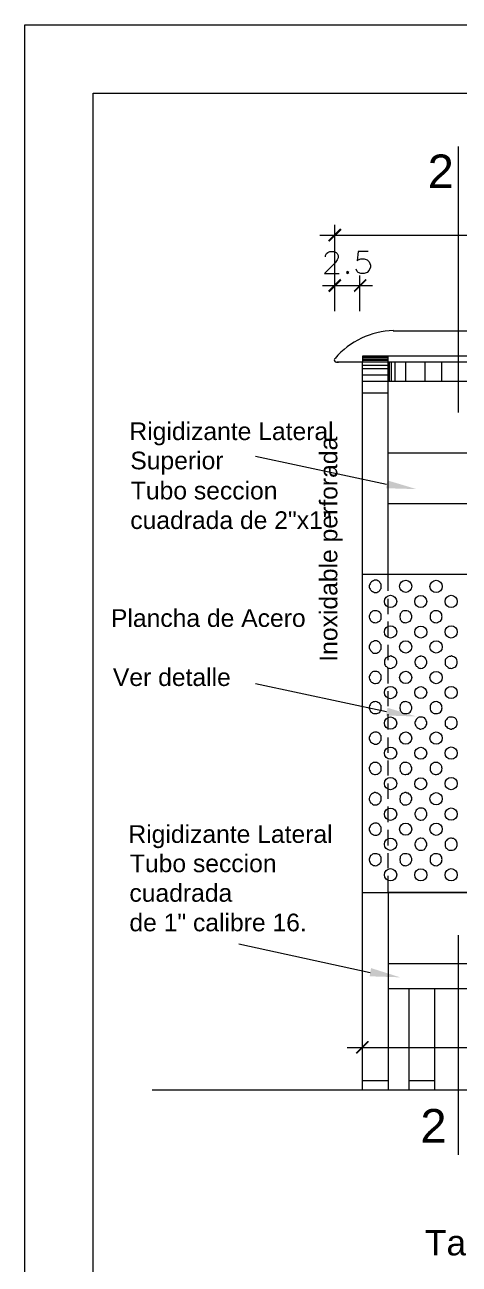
# Model space of a CAD drawing. Header units: inches. Extents: x 0.21 to 4.55, y 0.23 to 3.12.
# Drawn here: x 0.206 to 0.635, y 1.897 to 3.121 of the extents above; entities that cross this region are included whole.
import ezdxf

# ---------------------------------------------------------------- set-up
doc = ezdxf.new("R2010")
doc.units = ezdxf.units.IN
doc.header["$MEASUREMENT"] = 0
for name, color, linetype in [('PDF_0', 7, 'Continuous'), ('PDF_cotas', 7, 'Continuous'), ('PDF_PIEZAS', 7, 'Continuous'), ('PDF_PROYECCION 2', 7, 'Continuous'), ('PDF_TEXTO', 7, 'Continuous')]:
    doc.layers.add(name, color=color, linetype=linetype)
doc.layers.add('PDF_punteadas', color=20, linetype='Continuous', true_color=0xff3f00)
doc.styles.add('PDF Arial', font='arial.ttf')

msp = doc.modelspace()

# ---------------------------------------------------------------- linework, layer by layer
at = {"layer": 'PDF_0', "lineweight": 5}
for points in [[(0.6341, 3.0013), (0.6341, 2.7384)], [(0.512, 2.8548), (0.512, 2.9237)], [(0.4972, 2.9137), (1.1273, 2.9137)], [(0.512, 2.8385), (0.512, 2.8739)], [(0.5369, 2.8385), (0.5369, 2.8739)], [(0.5, 2.8639), (0.512, 2.8639), (0.5369, 2.8639), (0.5493, 2.8639)], [(1.1071, 2.8189), (0.5699, 2.8189)], [(1.1119, 2.8141), (1.1119, 2.7882), (0.5139, 2.7882), (0.5158, 2.7882)], [(1.0617, 2.794), (1.0617, 2.7887), (1.087, 2.7887), (1.087, 2.794), (0.5393, 2.794), (0.5393, 2.7887), (0.5647, 2.7887), (0.5647, 2.794)], [(0.5393, 2.793), (0.5647, 2.793)], [(0.5393, 2.7916), (0.5647, 2.7916)], [(0.5393, 2.7901), (0.5647, 2.7901)], [(1.087, 2.2644), (1.087, 2.0691), (1.0617, 2.0691), (1.0617, 2.2644), (0.5647, 2.2644), (0.5647, 2.0691), (0.5393, 2.0691), (0.5393, 2.7882)], [(0.5393, 2.7853), (0.5647, 2.7853)], [(0.5393, 2.782), (0.5647, 2.782)], [(1.0617, 2.7882), (1.0617, 2.5785), (0.5647, 2.5785), (0.5647, 2.7882)], [(0.5661, 2.7691), (0.5661, 2.7882)], [(0.568, 2.7691), (0.568, 2.7882)], [(0.5718, 2.7691), (0.5718, 2.7882)], [(0.5824, 2.7691), (0.5824, 2.7882)], [(0.6015, 2.7691), (0.6015, 2.7882)], [(0.6178, 2.7691), (0.6178, 2.7882)], [(0.5393, 2.7758), (0.5647, 2.7758)], [(1.087, 2.7691), (1.0617, 2.7691), (0.5647, 2.7691), (0.5393, 2.7691)], [(0.5393, 2.758), (0.5647, 2.758)], [(0.4335, 2.6953), (0.5632, 2.6676)], [(1.0617, 2.6982), (0.5647, 2.6982)], [(1.0617, 2.6484), (0.5647, 2.6484)], [(0.4335, 2.4708), (0.5632, 2.443)], [(0.6341, 2.2223), (0.6341, 2.0054)], [(0.4172, 2.2137), (0.5469, 2.1854)], [(1.0617, 2.194), (0.5647, 2.194)], [(1.0617, 2.1691), (0.5647, 2.1691)], [(0.6106, 2.1686), (0.6106, 2.0691), (0.5857, 2.0691), (0.5857, 2.1686)], [(0.5393, 2.0892), (0.5393, 2.1212)], [(0.5244, 2.1112), (1.1019, 2.1112)], [(1.3494, 2.0691), (0.3315, 2.0691)], [(3.03, 2.0691), (0.4387, 2.0691)], [(0.5393, 2.0786), (0.5647, 2.0786)], [(0.5857, 2.0786), (0.6106, 2.0786)]]:
    msp.add_lwpolyline(points, dxfattribs=at)
at = {"layer": 'PDF_0', "lineweight": 13}
for points in [[(0.5029, 2.8921), (0.5029, 2.8935), (0.5039, 2.8955), (0.5053, 2.8964), (0.5072, 2.8974), (0.511, 2.8974), (0.5134, 2.8964), (0.5144, 2.8955), (0.5153, 2.8935), (0.5153, 2.8912), (0.5144, 2.8892), (0.5125, 2.8864), (0.5019, 2.8758), (0.5163, 2.8758)], [(0.545, 2.8974), (0.535, 2.8974), (0.534, 2.8883), (0.535, 2.8892), (0.5379, 2.8902), (0.5412, 2.8902), (0.5441, 2.8892), (0.546, 2.8873), (0.5474, 2.884), (0.5474, 2.8821), (0.546, 2.8792), (0.5441, 2.8768), (0.5412, 2.8758), (0.5379, 2.8758), (0.535, 2.8768), (0.534, 2.8777), (0.5331, 2.8801)]]:
    msp.add_lwpolyline(points, dxfattribs=at)
msp.add_lwpolyline([(0.5244, 2.8777), (0.5235, 2.8768), (0.5244, 2.8758), (0.5259, 2.8768)], close=True, dxfattribs=at)
at = {"layer": 'PDF_0', "lineweight": 5}
for centre, radius, start, end in [((0.5721, 2.7406), 0.0788, 91.4612, 139.3012), ((0.5137, 2.7904), 0.00215, 141.9434, 270.0001)]:
    msp.add_arc(centre, radius, start, end, dxfattribs=at)
at = {"layer": 'PDF_0', "transparency": 33554559}
for points in [[(0.5173, 2.9204), (0.5067, 2.907), (0.5053, 2.9084)], [(0.5187, 2.9189), (0.5173, 2.9204), (0.5067, 2.907)], [(0.5053, 2.8586), (0.5067, 2.8572), (0.5173, 2.8706)], [(0.5067, 2.8572), (0.5173, 2.8706), (0.5187, 2.8691)], [(0.5426, 2.8706), (0.5316, 2.8572), (0.5307, 2.8586)], [(0.5436, 2.8691), (0.5426, 2.8706), (0.5316, 2.8572)], [(0.5642, 2.6714), (0.5929, 2.6628), (0.5627, 2.6637)], [(0.5642, 2.4468), (0.5929, 2.4382), (0.5627, 2.4392)], [(0.5479, 2.1897), (0.5766, 2.1806), (0.5465, 2.1816)], [(0.5446, 2.1179), (0.534, 2.105), (0.5326, 2.1059)], [(0.546, 2.1169), (0.5446, 2.1179), (0.534, 2.105)]]:
    msp.add_solid(points, dxfattribs=at)
at = {"layer": 'PDF_cotas', "lineweight": 5}
msp.add_lwpolyline([(0.2731, 3.0539), (4.4851, 3.0539), (4.4851, 0.3013), (0.2731, 0.3013)], close=True, dxfattribs=at)
at = {"layer": 'PDF_PIEZAS', "lineweight": 5}
msp.add_lwpolyline([(0.2056, 3.1215), (4.5526, 3.1215), (4.5526, 0.2338), (0.2056, 0.2338)], close=True, dxfattribs=at)
at = {"layer": 'PDF_PROYECCION 2', "lineweight": 5}
for points in [[(1.0923, 2.5785), (0.5393, 2.5785)], [(0.5393, 2.2644), (1.0923, 2.2644)]]:
    msp.add_lwpolyline(points, dxfattribs=at)
for points in [[(0.558, 2.567), (0.558, 2.568), (0.558, 2.5689), (0.557, 2.5699), (0.5565, 2.5708), (0.5556, 2.5718), (0.5546, 2.5723), (0.5537, 2.5728), (0.5522, 2.5728), (0.5513, 2.5728), (0.5503, 2.5723), (0.5493, 2.5718), (0.5484, 2.5713), (0.5474, 2.5704), (0.5469, 2.5694), (0.5465, 2.5684), (0.546, 2.5675), (0.546, 2.566), (0.5465, 2.5651), (0.5469, 2.5641), (0.5474, 2.5632), (0.5484, 2.5622), (0.5493, 2.5617), (0.5503, 2.5613), (0.5513, 2.5608), (0.5522, 2.5608), (0.5537, 2.5608), (0.5546, 2.5613), (0.5556, 2.5617), (0.5565, 2.5627), (0.557, 2.5637), (0.558, 2.5646), (0.558, 2.5656)], [(0.558, 2.5368), (0.558, 2.5378), (0.558, 2.5392), (0.557, 2.5402), (0.5565, 2.5412), (0.5556, 2.5416), (0.5546, 2.5421), (0.5537, 2.5426), (0.5522, 2.5426), (0.5513, 2.5426), (0.5503, 2.5426), (0.5493, 2.5421), (0.5484, 2.5412), (0.5474, 2.5407), (0.5469, 2.5397), (0.5465, 2.5383), (0.546, 2.5373), (0.546, 2.5364), (0.5465, 2.5349), (0.5469, 2.534), (0.5474, 2.533), (0.5484, 2.5321), (0.5493, 2.5316), (0.5503, 2.5311), (0.5513, 2.5311), (0.5522, 2.5306), (0.5537, 2.5311), (0.5546, 2.5316), (0.5556, 2.5321), (0.5565, 2.5325), (0.557, 2.5335), (0.558, 2.5344), (0.558, 2.5359)], [(0.5881, 2.5368), (0.5881, 2.5378), (0.5876, 2.5392), (0.5872, 2.5402), (0.5867, 2.5412), (0.5857, 2.5416), (0.5848, 2.5421), (0.5833, 2.5426), (0.5824, 2.5426), (0.5814, 2.5426), (0.58, 2.5426), (0.579, 2.5421), (0.5781, 2.5412), (0.5776, 2.5407), (0.5766, 2.5397), (0.5766, 2.5383), (0.5762, 2.5373), (0.5762, 2.5364), (0.5766, 2.5349), (0.5766, 2.534), (0.5776, 2.533), (0.5781, 2.5321), (0.579, 2.5316), (0.58, 2.5311), (0.5814, 2.5311), (0.5824, 2.5306), (0.5833, 2.5311), (0.5848, 2.5316), (0.5857, 2.5321), (0.5867, 2.5325), (0.5872, 2.5335), (0.5876, 2.5344), (0.5881, 2.5359)], [(0.6183, 2.5368), (0.6178, 2.5378), (0.6178, 2.5392), (0.6173, 2.5402), (0.6164, 2.5412), (0.6154, 2.5416), (0.6145, 2.5421), (0.6135, 2.5426), (0.6125, 2.5426), (0.6111, 2.5426), (0.6102, 2.5426), (0.6092, 2.5421), (0.6082, 2.5412), (0.6073, 2.5407), (0.6068, 2.5397), (0.6063, 2.5383), (0.6063, 2.5373), (0.6063, 2.5364), (0.6063, 2.5349), (0.6068, 2.534), (0.6073, 2.533), (0.6082, 2.5321), (0.6092, 2.5316), (0.6102, 2.5311), (0.6111, 2.5311), (0.6125, 2.5306), (0.6135, 2.5311), (0.6145, 2.5316), (0.6154, 2.5321), (0.6164, 2.5325), (0.6173, 2.5335), (0.6178, 2.5344), (0.6178, 2.5359)], [(0.558, 2.5067), (0.558, 2.5081), (0.558, 2.5091), (0.557, 2.51), (0.5565, 2.511), (0.5556, 2.5119), (0.5546, 2.5124), (0.5537, 2.5129), (0.5522, 2.5129), (0.5513, 2.5129), (0.5503, 2.5124), (0.5493, 2.5119), (0.5484, 2.5115), (0.5474, 2.5105), (0.5469, 2.5096), (0.5465, 2.5086), (0.546, 2.5076), (0.546, 2.5062), (0.5465, 2.5052), (0.5469, 2.5043), (0.5474, 2.5033), (0.5484, 2.5024), (0.5493, 2.5014), (0.5503, 2.5009), (0.5513, 2.5009), (0.5522, 2.5009), (0.5537, 2.5009), (0.5546, 2.5014), (0.5556, 2.5019), (0.5565, 2.5028), (0.557, 2.5038), (0.558, 2.5048), (0.558, 2.5057)], [(0.5733, 2.4918), (0.5733, 2.4928), (0.5728, 2.4942), (0.5723, 2.4952), (0.5714, 2.4961), (0.5704, 2.4966), (0.5695, 2.4971), (0.5685, 2.4976), (0.5675, 2.4981), (0.5661, 2.4976), (0.5651, 2.4976), (0.5642, 2.4971), (0.5632, 2.4961), (0.5623, 2.4957), (0.5618, 2.4947), (0.5613, 2.4938), (0.5613, 2.4923), (0.5613, 2.4914), (0.5613, 2.4899), (0.5618, 2.489), (0.5623, 2.488), (0.5632, 2.4875), (0.5642, 2.4866), (0.5651, 2.4861), (0.5661, 2.4861), (0.5675, 2.4856), (0.5685, 2.4861), (0.5695, 2.4866), (0.5704, 2.487), (0.5714, 2.4875), (0.5723, 2.4885), (0.5728, 2.4894), (0.5733, 2.4909)], [(0.603, 2.4918), (0.603, 2.4928), (0.6025, 2.4942), (0.602, 2.4952), (0.6015, 2.4961), (0.6006, 2.4966), (0.5996, 2.4971), (0.5987, 2.4976), (0.5972, 2.4981), (0.5963, 2.4976), (0.5953, 2.4976), (0.5944, 2.4971), (0.5934, 2.4961), (0.5924, 2.4957), (0.592, 2.4947), (0.5915, 2.4938), (0.591, 2.4923), (0.591, 2.4914), (0.5915, 2.4899), (0.592, 2.489), (0.5924, 2.488), (0.5934, 2.4875), (0.5944, 2.4866), (0.5953, 2.4861), (0.5963, 2.4861), (0.5972, 2.4856), (0.5987, 2.4861), (0.5996, 2.4866), (0.6006, 2.487), (0.6015, 2.4875), (0.602, 2.4885), (0.6025, 2.4894), (0.603, 2.4909)], [(0.6331, 2.4918), (0.6331, 2.4928), (0.6327, 2.4942), (0.6322, 2.4952), (0.6317, 2.4961), (0.6307, 2.4966), (0.6298, 2.4971), (0.6283, 2.4976), (0.6274, 2.4981), (0.6264, 2.4976), (0.625, 2.4976), (0.624, 2.4971), (0.6231, 2.4961), (0.6226, 2.4957), (0.6216, 2.4947), (0.6212, 2.4938), (0.6212, 2.4923), (0.6212, 2.4914), (0.6212, 2.4899), (0.6216, 2.489), (0.6226, 2.488), (0.6231, 2.4875), (0.624, 2.4866), (0.625, 2.4861), (0.6264, 2.4861), (0.6274, 2.4856), (0.6283, 2.4861), (0.6298, 2.4866), (0.6307, 2.487), (0.6317, 2.4875), (0.6322, 2.4885), (0.6327, 2.4894), (0.6331, 2.4909)], [(0.558, 2.477), (0.558, 2.4779), (0.558, 2.4789), (0.557, 2.4799), (0.5565, 2.4808), (0.5556, 2.4818), (0.5546, 2.4823), (0.5537, 2.4827), (0.5522, 2.4827), (0.5513, 2.4827), (0.5503, 2.4827), (0.5493, 2.4823), (0.5484, 2.4813), (0.5474, 2.4803), (0.5469, 2.4794), (0.5465, 2.4784), (0.546, 2.4775), (0.546, 2.4765), (0.5465, 2.4751), (0.5469, 2.4741), (0.5474, 2.4732), (0.5484, 2.4722), (0.5493, 2.4717), (0.5503, 2.4712), (0.5513, 2.4708), (0.5522, 2.4708), (0.5537, 2.4712), (0.5546, 2.4712), (0.5556, 2.4717), (0.5565, 2.4727), (0.557, 2.4736), (0.558, 2.4746), (0.558, 2.4756)], [(0.558, 2.4468), (0.558, 2.4478), (0.558, 2.4492), (0.557, 2.4502), (0.5565, 2.4511), (0.5556, 2.4516), (0.5546, 2.4521), (0.5537, 2.4526), (0.5522, 2.4531), (0.5513, 2.4526), (0.5503, 2.4526), (0.5493, 2.4521), (0.5484, 2.4516), (0.5474, 2.4507), (0.5469, 2.4497), (0.5465, 2.4487), (0.546, 2.4473), (0.546, 2.4463), (0.5465, 2.4454), (0.5469, 2.444), (0.5474, 2.443), (0.5484, 2.4425), (0.5493, 2.4416), (0.5503, 2.4411), (0.5513, 2.4411), (0.5522, 2.4411), (0.5537, 2.4411), (0.5546, 2.4416), (0.5556, 2.442), (0.5565, 2.4425), (0.557, 2.4435), (0.558, 2.4444), (0.558, 2.4459)], [(0.5881, 2.4468), (0.5881, 2.4478), (0.5876, 2.4492), (0.5872, 2.4502), (0.5867, 2.4511), (0.5857, 2.4516), (0.5848, 2.4521), (0.5833, 2.4526), (0.5824, 2.4531), (0.5814, 2.4526), (0.58, 2.4526), (0.579, 2.4521), (0.5781, 2.4516), (0.5776, 2.4507), (0.5766, 2.4497), (0.5766, 2.4487), (0.5762, 2.4473), (0.5762, 2.4463), (0.5766, 2.4454), (0.5766, 2.444), (0.5776, 2.443), (0.5781, 2.4425), (0.579, 2.4416), (0.58, 2.4411), (0.5814, 2.4411), (0.5824, 2.4411), (0.5833, 2.4411), (0.5848, 2.4416), (0.5857, 2.442), (0.5867, 2.4425), (0.5872, 2.4435), (0.5876, 2.4444), (0.5881, 2.4459)], [(0.6183, 2.4468), (0.6178, 2.4478), (0.6178, 2.4492), (0.6173, 2.4502), (0.6164, 2.4511), (0.6154, 2.4516), (0.6145, 2.4521), (0.6135, 2.4526), (0.6125, 2.4531), (0.6111, 2.4526), (0.6102, 2.4526), (0.6092, 2.4521), (0.6082, 2.4516), (0.6073, 2.4507), (0.6068, 2.4497), (0.6063, 2.4487), (0.6063, 2.4473), (0.6063, 2.4463), (0.6063, 2.4454), (0.6068, 2.444), (0.6073, 2.443), (0.6082, 2.4425), (0.6092, 2.4416), (0.6102, 2.4411), (0.6111, 2.4411), (0.6125, 2.4411), (0.6135, 2.4411), (0.6145, 2.4416), (0.6154, 2.442), (0.6164, 2.4425), (0.6173, 2.4435), (0.6178, 2.4444), (0.6178, 2.4459)], [(0.603, 2.432), (0.603, 2.4329), (0.6025, 2.4339), (0.602, 2.4353), (0.6015, 2.4358), (0.6006, 2.4368), (0.5996, 2.4373), (0.5987, 2.4377), (0.5972, 2.4377), (0.5963, 2.4377), (0.5953, 2.4377), (0.5944, 2.4373), (0.5934, 2.4363), (0.5924, 2.4353), (0.592, 2.4344), (0.5915, 2.4334), (0.591, 2.4325), (0.591, 2.4315), (0.5915, 2.4301), (0.592, 2.4291), (0.5924, 2.4282), (0.5934, 2.4272), (0.5944, 2.4267), (0.5953, 2.4262), (0.5963, 2.4258), (0.5972, 2.4258), (0.5987, 2.4262), (0.5996, 2.4262), (0.6006, 2.4272), (0.6015, 2.4277), (0.602, 2.4286), (0.6025, 2.4296), (0.603, 2.4305)], [(0.6331, 2.432), (0.6331, 2.4329), (0.6327, 2.4339), (0.6322, 2.4353), (0.6317, 2.4358), (0.6307, 2.4368), (0.6298, 2.4373), (0.6283, 2.4377), (0.6274, 2.4377), (0.6264, 2.4377), (0.625, 2.4377), (0.624, 2.4373), (0.6231, 2.4363), (0.6226, 2.4353), (0.6216, 2.4344), (0.6212, 2.4334), (0.6212, 2.4325), (0.6212, 2.4315), (0.6212, 2.4301), (0.6216, 2.4291), (0.6226, 2.4282), (0.6231, 2.4272), (0.624, 2.4267), (0.625, 2.4262), (0.6264, 2.4258), (0.6274, 2.4258), (0.6283, 2.4262), (0.6298, 2.4262), (0.6307, 2.4272), (0.6317, 2.4277), (0.6322, 2.4286), (0.6327, 2.4296), (0.6331, 2.4305)], [(0.558, 2.4167), (0.558, 2.4181), (0.558, 2.4191), (0.557, 2.42), (0.5565, 2.421), (0.5556, 2.4219), (0.5546, 2.4224), (0.5537, 2.4229), (0.5522, 2.4229), (0.5513, 2.4229), (0.5503, 2.4224), (0.5493, 2.4219), (0.5484, 2.4215), (0.5474, 2.4205), (0.5469, 2.4195), (0.5465, 2.4186), (0.546, 2.4176), (0.546, 2.4162), (0.5465, 2.4152), (0.5469, 2.4143), (0.5474, 2.4133), (0.5484, 2.4124), (0.5493, 2.4119), (0.5503, 2.4114), (0.5513, 2.4109), (0.5522, 2.4109), (0.5537, 2.4109), (0.5546, 2.4114), (0.5556, 2.4119), (0.5565, 2.4128), (0.557, 2.4138), (0.558, 2.4147), (0.558, 2.4157)], [(0.558, 2.387), (0.558, 2.3879), (0.558, 2.3889), (0.557, 2.3903), (0.5565, 2.3908), (0.5556, 2.3918), (0.5546, 2.3922), (0.5537, 2.3927), (0.5522, 2.3927), (0.5513, 2.3927), (0.5503, 2.3927), (0.5493, 2.3922), (0.5484, 2.3913), (0.5474, 2.3908), (0.5469, 2.3899), (0.5465, 2.3884), (0.546, 2.3875), (0.546, 2.3865), (0.5465, 2.3851), (0.5469, 2.3841), (0.5474, 2.3831), (0.5484, 2.3822), (0.5493, 2.3817), (0.5503, 2.3812), (0.5513, 2.3808), (0.5522, 2.3808), (0.5537, 2.3812), (0.5546, 2.3812), (0.5556, 2.3822), (0.5565, 2.3827), (0.557, 2.3836), (0.558, 2.3846), (0.558, 2.3855)], [(0.5881, 2.387), (0.5881, 2.3879), (0.5876, 2.3889), (0.5872, 2.3903), (0.5867, 2.3908), (0.5857, 2.3918), (0.5848, 2.3922), (0.5833, 2.3927), (0.5824, 2.3927), (0.5814, 2.3927), (0.58, 2.3927), (0.579, 2.3922), (0.5781, 2.3913), (0.5776, 2.3908), (0.5766, 2.3899), (0.5766, 2.3884), (0.5762, 2.3875), (0.5762, 2.3865), (0.5766, 2.3851), (0.5766, 2.3841), (0.5776, 2.3831), (0.5781, 2.3822), (0.579, 2.3817), (0.58, 2.3812), (0.5814, 2.3808), (0.5824, 2.3808), (0.5833, 2.3812), (0.5848, 2.3812), (0.5857, 2.3822), (0.5867, 2.3827), (0.5872, 2.3836), (0.5876, 2.3846), (0.5881, 2.3855)], [(0.6183, 2.387), (0.6178, 2.3879), (0.6178, 2.3889), (0.6173, 2.3903), (0.6164, 2.3908), (0.6154, 2.3918), (0.6145, 2.3922), (0.6135, 2.3927), (0.6125, 2.3927), (0.6111, 2.3927), (0.6102, 2.3927), (0.6092, 2.3922), (0.6082, 2.3913), (0.6073, 2.3908), (0.6068, 2.3899), (0.6063, 2.3884), (0.6063, 2.3875), (0.6063, 2.3865), (0.6063, 2.3851), (0.6068, 2.3841), (0.6073, 2.3831), (0.6082, 2.3822), (0.6092, 2.3817), (0.6102, 2.3812), (0.6111, 2.3808), (0.6125, 2.3808), (0.6135, 2.3812), (0.6145, 2.3812), (0.6154, 2.3822), (0.6164, 2.3827), (0.6173, 2.3836), (0.6178, 2.3846), (0.6178, 2.3855)], [(0.558, 2.3568), (0.558, 2.3582), (0.558, 2.3592), (0.557, 2.3602), (0.5565, 2.3611), (0.5556, 2.3616), (0.5546, 2.3626), (0.5537, 2.3626), (0.5522, 2.363), (0.5513, 2.363), (0.5503, 2.3626), (0.5493, 2.3621), (0.5484, 2.3616), (0.5474, 2.3606), (0.5469, 2.3597), (0.5465, 2.3587), (0.546, 2.3573), (0.546, 2.3563), (0.5465, 2.3554), (0.5469, 2.3539), (0.5474, 2.353), (0.5484, 2.3525), (0.5493, 2.3515), (0.5503, 2.3511), (0.5513, 2.3511), (0.5522, 2.3511), (0.5537, 2.3511), (0.5546, 2.3515), (0.5556, 2.352), (0.5565, 2.353), (0.557, 2.3535), (0.558, 2.3549), (0.558, 2.3559)], [(0.5881, 2.3568), (0.5881, 2.3582), (0.5876, 2.3592), (0.5872, 2.3602), (0.5867, 2.3611), (0.5857, 2.3616), (0.5848, 2.3626), (0.5833, 2.3626), (0.5824, 2.363), (0.5814, 2.363), (0.58, 2.3626), (0.579, 2.3621), (0.5781, 2.3616), (0.5776, 2.3606), (0.5766, 2.3597), (0.5766, 2.3587), (0.5762, 2.3573), (0.5762, 2.3563), (0.5766, 2.3554), (0.5766, 2.3539), (0.5776, 2.353), (0.5781, 2.3525), (0.579, 2.3515), (0.58, 2.3511), (0.5814, 2.3511), (0.5824, 2.3511), (0.5833, 2.3511), (0.5848, 2.3515), (0.5857, 2.352), (0.5867, 2.353), (0.5872, 2.3535), (0.5876, 2.3549), (0.5881, 2.3559)], [(0.603, 2.342), (0.603, 2.3429), (0.6025, 2.3444), (0.602, 2.3453), (0.6015, 2.3463), (0.6006, 2.3468), (0.5996, 2.3472), (0.5987, 2.3477), (0.5972, 2.3477), (0.5963, 2.3477), (0.5953, 2.3477), (0.5944, 2.3472), (0.5934, 2.3463), (0.5924, 2.3458), (0.592, 2.3448), (0.5915, 2.3434), (0.591, 2.3424), (0.591, 2.3415), (0.5915, 2.3401), (0.592, 2.3391), (0.5924, 2.3381), (0.5934, 2.3372), (0.5944, 2.3367), (0.5953, 2.3362), (0.5963, 2.3357), (0.5972, 2.3357), (0.5987, 2.3362), (0.5996, 2.3362), (0.6006, 2.3372), (0.6015, 2.3377), (0.602, 2.3386), (0.6025, 2.3396), (0.603, 2.3405)], [(0.558, 2.3271), (0.558, 2.3281), (0.558, 2.329), (0.557, 2.33), (0.5565, 2.331), (0.5556, 2.3319), (0.5546, 2.3324), (0.5537, 2.3329), (0.5522, 2.3329), (0.5513, 2.3329), (0.5503, 2.3324), (0.5493, 2.3319), (0.5484, 2.3314), (0.5474, 2.3305), (0.5469, 2.3295), (0.5465, 2.3286), (0.546, 2.3276), (0.546, 2.3262), (0.5465, 2.3252), (0.5469, 2.3243), (0.5474, 2.3233), (0.5484, 2.3223), (0.5493, 2.3219), (0.5503, 2.3214), (0.5513, 2.3209), (0.5522, 2.3209), (0.5537, 2.3209), (0.5546, 2.3214), (0.5556, 2.3219), (0.5565, 2.3228), (0.557, 2.3238), (0.558, 2.3247), (0.558, 2.3257)], [(0.603, 2.3118), (0.603, 2.3132), (0.6025, 2.3142), (0.602, 2.3152), (0.6015, 2.3161), (0.6006, 2.3166), (0.5996, 2.3176), (0.5987, 2.3176), (0.5972, 2.318), (0.5963, 2.318), (0.5953, 2.3176), (0.5944, 2.3171), (0.5934, 2.3166), (0.5924, 2.3156), (0.592, 2.3147), (0.5915, 2.3137), (0.591, 2.3123), (0.591, 2.3113), (0.5915, 2.3104), (0.592, 2.3089), (0.5924, 2.308), (0.5934, 2.3075), (0.5944, 2.3065), (0.5953, 2.3061), (0.5963, 2.3061), (0.5972, 2.3061), (0.5987, 2.3061), (0.5996, 2.3065), (0.6006, 2.307), (0.6015, 2.308), (0.602, 2.3085), (0.6025, 2.3099), (0.603, 2.3108)], [(0.6331, 2.3118), (0.6331, 2.3132), (0.6327, 2.3142), (0.6322, 2.3152), (0.6317, 2.3161), (0.6307, 2.3166), (0.6298, 2.3176), (0.6283, 2.3176), (0.6274, 2.318), (0.6264, 2.318), (0.625, 2.3176), (0.624, 2.3171), (0.6231, 2.3166), (0.6226, 2.3156), (0.6216, 2.3147), (0.6212, 2.3137), (0.6212, 2.3123), (0.6212, 2.3113), (0.6212, 2.3104), (0.6216, 2.3089), (0.6226, 2.308), (0.6231, 2.3075), (0.624, 2.3065), (0.625, 2.3061), (0.6264, 2.3061), (0.6274, 2.3061), (0.6283, 2.3061), (0.6298, 2.3065), (0.6307, 2.307), (0.6317, 2.308), (0.6322, 2.3085), (0.6327, 2.3099), (0.6331, 2.3108)], [(0.558, 2.297), (0.558, 2.2979), (0.558, 2.2994), (0.557, 2.3003), (0.5565, 2.3013), (0.5556, 2.3018), (0.5546, 2.3022), (0.5537, 2.3027), (0.5522, 2.3027), (0.5513, 2.3027), (0.5503, 2.3027), (0.5493, 2.3022), (0.5484, 2.3013), (0.5474, 2.3008), (0.5469, 2.2998), (0.5465, 2.2984), (0.546, 2.2974), (0.546, 2.2965), (0.5465, 2.295), (0.5469, 2.2941), (0.5474, 2.2931), (0.5484, 2.2922), (0.5493, 2.2917), (0.5503, 2.2912), (0.5513, 2.2912), (0.5522, 2.2907), (0.5537, 2.2912), (0.5546, 2.2917), (0.5556, 2.2922), (0.5565, 2.2927), (0.557, 2.2936), (0.558, 2.2946), (0.558, 2.296)], [(0.5881, 2.297), (0.5881, 2.2979), (0.5876, 2.2994), (0.5872, 2.3003), (0.5867, 2.3013), (0.5857, 2.3018), (0.5848, 2.3022), (0.5833, 2.3027), (0.5824, 2.3027), (0.5814, 2.3027), (0.58, 2.3027), (0.579, 2.3022), (0.5781, 2.3013), (0.5776, 2.3008), (0.5766, 2.2998), (0.5766, 2.2984), (0.5762, 2.2974), (0.5762, 2.2965), (0.5766, 2.295), (0.5766, 2.2941), (0.5776, 2.2931), (0.5781, 2.2922), (0.579, 2.2917), (0.58, 2.2912), (0.5814, 2.2912), (0.5824, 2.2907), (0.5833, 2.2912), (0.5848, 2.2917), (0.5857, 2.2922), (0.5867, 2.2927), (0.5872, 2.2936), (0.5876, 2.2946), (0.5881, 2.296)], [(0.6183, 2.297), (0.6178, 2.2979), (0.6178, 2.2994), (0.6173, 2.3003), (0.6164, 2.3013), (0.6154, 2.3018), (0.6145, 2.3022), (0.6135, 2.3027), (0.6125, 2.3027), (0.6111, 2.3027), (0.6102, 2.3027), (0.6092, 2.3022), (0.6082, 2.3013), (0.6073, 2.3008), (0.6068, 2.2998), (0.6063, 2.2984), (0.6063, 2.2974), (0.6063, 2.2965), (0.6063, 2.295), (0.6068, 2.2941), (0.6073, 2.2931), (0.6082, 2.2922), (0.6092, 2.2917), (0.6102, 2.2912), (0.6111, 2.2912), (0.6125, 2.2907), (0.6135, 2.2912), (0.6145, 2.2917), (0.6154, 2.2922), (0.6164, 2.2927), (0.6173, 2.2936), (0.6178, 2.2946), (0.6178, 2.296)]]:
    msp.add_lwpolyline(points, close=True, dxfattribs=at)
for centre, radius in [((0.5821, 2.5668), 0.00605), ((0.6122, 2.5667), 0.00607), ((0.5672, 2.5519), 0.00607), ((0.597, 2.5518), 0.00592), ((0.6271, 2.5519), 0.00605), ((0.5672, 2.5217), 0.00607), ((0.5971, 2.5216), 0.00593), ((0.6271, 2.5218), 0.00605), ((0.5821, 2.5069), 0.00605), ((0.6122, 2.5069), 0.00607), ((0.5821, 2.4768), 0.00605), ((0.6122, 2.4767), 0.00607), ((0.5672, 2.4619), 0.00607), ((0.597, 2.4618), 0.00592), ((0.6271, 2.4619), 0.00605), ((0.5672, 2.4317), 0.00607), ((0.5821, 2.4169), 0.00605), ((0.6122, 2.4169), 0.00607), ((0.5672, 2.402), 0.00607), ((0.597, 2.4019), 0.00592), ((0.6271, 2.4021), 0.00605), ((0.5672, 2.3719), 0.00607), ((0.597, 2.3718), 0.00592), ((0.6271, 2.3719), 0.00605), ((0.6122, 2.357), 0.00607), ((0.5672, 2.3417), 0.00607), ((0.6271, 2.3418), 0.00605), ((0.5821, 2.3269), 0.00605), ((0.6122, 2.3269), 0.00607), ((0.5672, 2.312), 0.00607), ((0.5672, 2.2819), 0.00607), ((0.5971, 2.2818), 0.00593), ((0.6271, 2.2819), 0.00605)]:
    msp.add_circle(centre, radius, dxfattribs=at)
at = {"layer": 'PDF_punteadas', "lineweight": 5}
for points in [[(0.5647, 2.5622), (0.5647, 2.5785)], [(0.5647, 2.5392), (0.5647, 2.5546)], [(0.5647, 2.5167), (0.5647, 2.5321)], [(0.5647, 2.4938), (0.5647, 2.5091)], [(0.5647, 2.4708), (0.5647, 2.4861)], [(0.5647, 2.4483), (0.5647, 2.4631)], [(0.5647, 2.4253), (0.5647, 2.4406)], [(0.5647, 2.4023), (0.5647, 2.4176)], [(0.5647, 2.3798), (0.5647, 2.3946)], [(0.5647, 2.3568), (0.5647, 2.3721)], [(0.5647, 2.3338), (0.5647, 2.3492)], [(0.5647, 2.3108), (0.5647, 2.3262)], [(0.5647, 2.2883), (0.5647, 2.3032)], [(0.5647, 2.2644), (0.5647, 2.2807)]]:
    msp.add_lwpolyline(points, dxfattribs=at)

# ---------------------------------------------------------------- texts
at = {"layer": 'PDF_TEXTO', "attachment_point": 7, "style": 'PDF Arial'}
for s, insert, char_height in [('2', (0.6039, 2.9601), 0.0332), ('Rigidizante Lateral', (0.309, 2.706), 0.01745), ('Superior', (0.3099, 2.6771), 0.01745), ('Tubo seccion', (0.3104, 2.6524), 0.01745), ('cuadrada de 2"x1"', (0.3099, 2.6232), 0.01745), ('Plancha de Acero', (0.2908, 2.5265), 0.01745), ('Ver detalle', (0.2927, 2.4681), 0.01745), ('Rigidizante Lateral', (0.308, 2.3081), 0.01745), ('Tubo seccion', (0.3095, 2.2842), 0.01745), ('cuadrada', (0.309, 2.255), 0.01745), ('de 1" calibre 16.', (0.309, 2.2258), 0.01745), ('2', (0.5967, 2.0173), 0.0332), ('Tablero de Polipropileno de', (0.6011, 1.8984), 0.02499)]:
    msp.add_mtext(s, dxfattribs=dict(at, insert=insert, char_height=char_height))
at = {"layer": 'PDF_TEXTO', "insert": (0.5198, 2.4923), "char_height": 0.01745, "attachment_point": 7, "rotation": 90, "style": 'PDF Arial'}
msp.add_mtext('Inoxidable perforada', dxfattribs=at)

doc.saveas('drawing.dxf')
